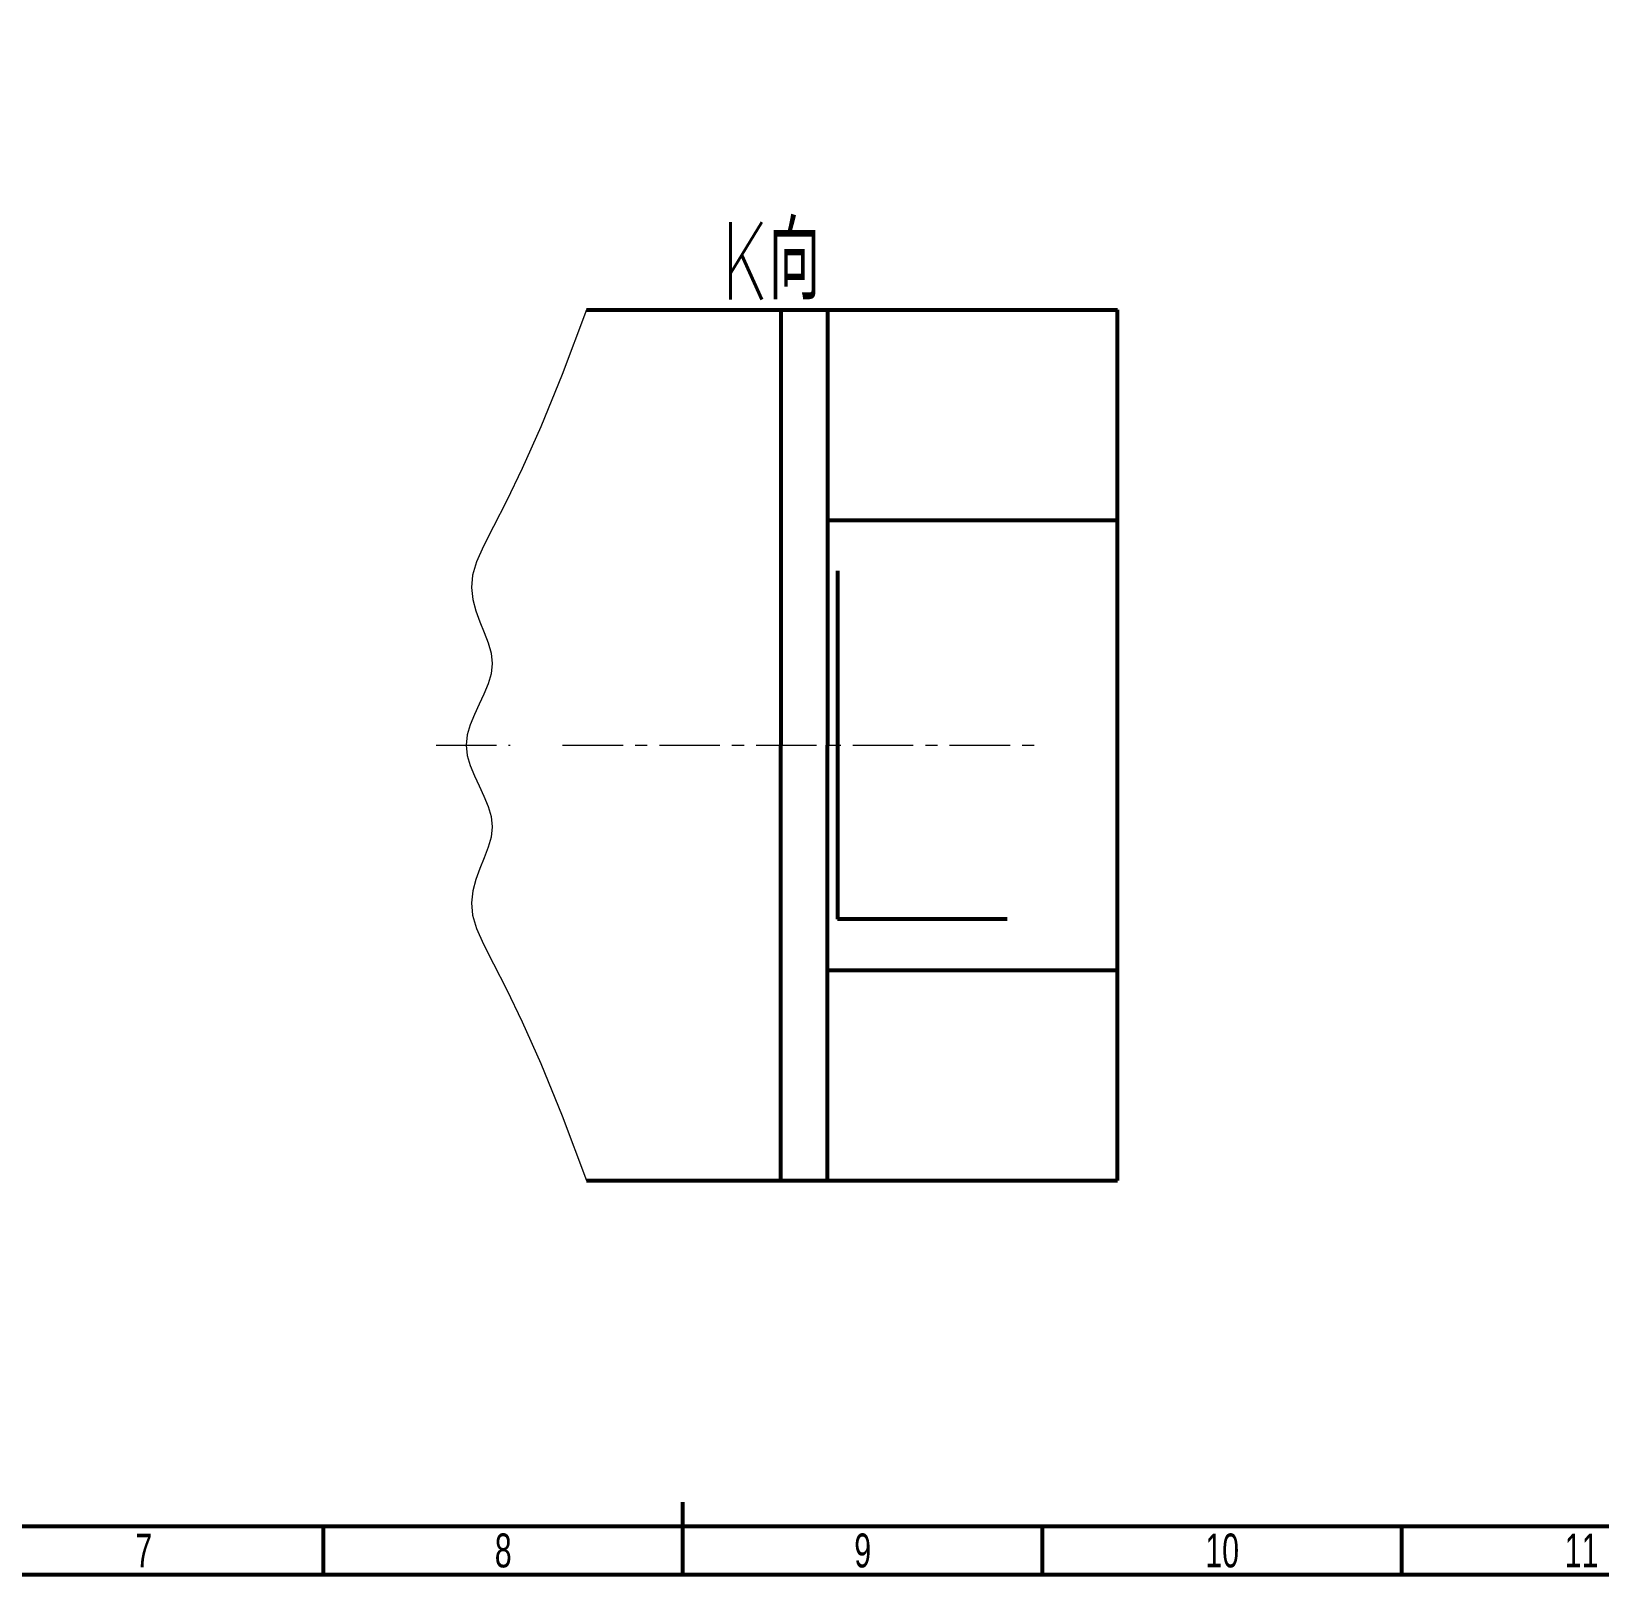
# Model space of a CAD drawing. Extents: x -25 to 1164, y -10 to 831.
# Drawn here: x 434.8 to 759, y -10 to 309 of the extents above; entities that cross this region are included whole.
import ezdxf
from ezdxf.enums import TextEntityAlignment as Align

# ---------------------------------------------------------------- set-up
doc = ezdxf.new("R2010")
doc.units = 0
doc.header["$LTSCALE"] = 10
doc.header["$MEASUREMENT"] = 0
doc.linetypes.add('CENTER', pattern=[2, 1.25, -0.25, 0.25, -0.25])
doc.layers.get('0').update_dxf_attribs({"linetype": 'CONTINUOUS', "lineweight": 53})
for name, color, linetype, lineweight in [('1', 1, 'CENTER', 20), ('5', 5, 'CONTINUOUS', 20), ('6', 6, 'CONTINUOUS', 20)]:
    doc.layers.add(name, color=color, linetype=linetype, lineweight=lineweight)
doc.styles.add('INTECAD', font='GBTXT', dxfattribs={"width": 0.67, "bigfont": 'INTECAD'})
doc.styles.get("Standard").update_dxf_attribs({"font": 'txt.shx', "width": 0.67, "bigfont": 'hztxt.shx'})

msp = doc.modelspace()

# ---------------------------------------------------------------- linework, layer by layer
for p, q in [((549.54, 251.47), (659.35, 251.47)), ((589.72, 251.47), (589.72, 161.47)), ((599.35, 251.47), (599.35, 161.47)), ((659.35, 71.47), (659.35, 251.47)), ((599.35, 207.97), (659.35, 207.97)), ((601.47, 197.47), (601.47, 125.47)), ((589.72, 71.47), (589.72, 161.47)), ((599.35, 71.47), (599.35, 161.47)), ((636.54, 125.47), (601.47, 125.47)), ((599.35, 114.97), (659.35, 114.97)), ((549.54, 71.47), (659.35, 71.47))]:
    msp.add_line(p, q)
for points in [[(-25, -10), (1164, -10), (1164, 831), (-25, 831)], [(0, 0), (1154, 0), (1154, 821), (0, 821)]]:
    msp.add_lwpolyline(points, close=True)
for points in [[(569.5, -10), (569.5, 5)], [(495.19, -10), (495.19, 0)], [(569.5, -10), (569.5, 0)], [(643.81, -10), (643.81, 0)], [(718.12, -10), (718.12, 0)]]:
    msp.add_lwpolyline(points)
at = {"layer": '1'}
for p, q in [((518.46, 161.47), (533.76, 161.47)), ((544.62, 161.47), (642.96, 161.47))]:
    msp.add_line(p, q, dxfattribs=at)
at = {"layer": '5'}
msp.add_lwpolyline([(549.54, 251.47), (544.54, 238.1), (540.11, 227.28), (536.26, 218.67), (533, 211.92), (530.33, 206.69), (528.27, 202.63), (526.83, 199.39), (526.01, 196.63), (525.79, 194.05), (526.07, 191.59), (526.69, 189.24), (527.53, 186.96), (528.42, 184.75), (529.23, 182.59), (529.83, 180.46), (530.06, 178.35), (529.82, 176.24), (529.21, 174.13), (528.35, 172.02), (527.36, 169.91), (526.37, 167.8), (525.5, 165.69), (524.89, 163.58), (524.66, 161.47), (524.89, 159.36), (525.5, 157.25), (526.37, 155.14), (527.36, 153.03), (528.35, 150.92), (529.21, 148.81), (529.82, 146.7), (530.06, 144.6), (529.83, 142.48), (529.23, 140.35), (528.42, 138.19), (527.53, 135.98), (526.69, 133.71), (526.07, 131.35), (525.79, 128.89), (526.01, 126.31), (526.83, 123.55), (528.27, 120.32), (530.33, 116.25), (533, 111.02), (536.26, 104.27), (540.11, 95.66), (544.54, 84.84), (549.54, 71.47)], dxfattribs=at)

# ---------------------------------------------------------------- texts
at = {"layer": '5', "insert": (577.52, 269.61), "char_height": 16, "width": 46.1493, "attachment_point": 1}
msp.add_mtext('K向', dxfattribs=at)
at = {"layer": '6', "style": 'INTECAD', "width": 0.67}
for s, p in [('7', (458.03, -5)), ('8', (532.34, -5)), ('9', (606.66, -5)), ('10', (680.97, -5)), ('11', (755.28, -5))]:
    msp.add_text(s, height=7, dxfattribs=at).set_placement(p, align=Align.MIDDLE)

doc.saveas('drawing.dxf')
